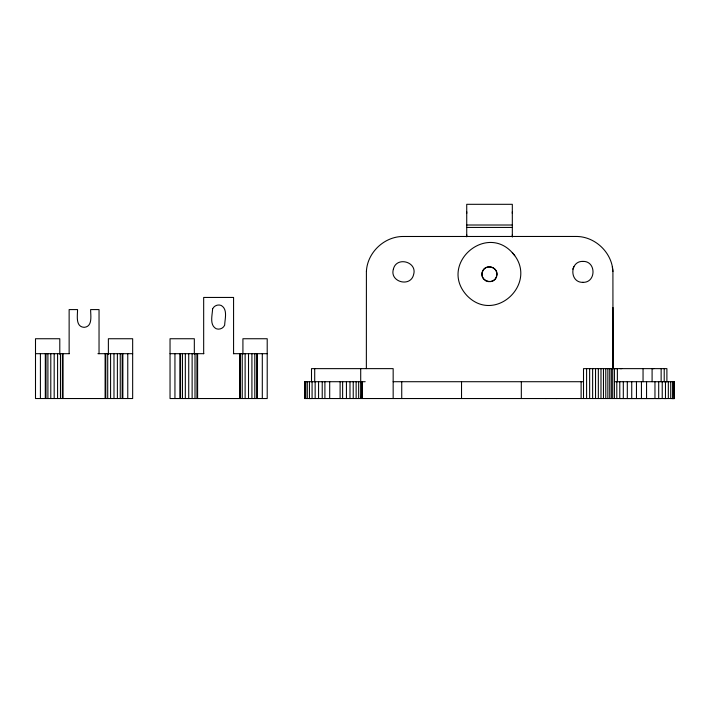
<?xml version="1.0" encoding="UTF-8"?>
<svg xmlns="http://www.w3.org/2000/svg" width="710" height="710" viewBox="0 0 710 710"><rect width="100%" height="100%" fill="white"/><g stroke="black" fill="none" stroke-linecap="round" stroke-linejoin="round"><path stroke-width="1.06" d="M366.36 368.632L366.404 271.513M393.162 398.532L393.162 368.632L311.504 368.641L311.504 381.714M401.736 398.532L401.736 381.714M461.527 398.532L461.527 381.714M466.727 236.457L466.727 234.797M466.727 213.435L466.727 211.784M512.327 236.457L512.327 234.797M512.318 213.435L512.318 211.784M521.326 398.532L521.326 381.714M581.117 398.532L581.117 381.714M583.514 398.532L583.514 368.632L666.894 368.632L666.894 381.714L664.214 381.714L664.214 368.632M366.404 271.522C367.23 252.432 384.58 236.119 403.697 236.492L575.606 236.465C594.731 236.084 612.082 252.369 612.916 271.486L612.978 368.632M582.919 261.404C569.482 260.889 569.482 282.837 582.919 282.332M572.81 269.161L573.857 266.632M582.919 282.332C596.365 282.846 596.365 260.889 582.919 261.404M663.868 398.532L666.335 398.532M512.292 252.645C539.556 282.465 495.092 325.118 466.834 295.458C437.493 263.357 488.693 220.366 514.741 255.706M674.26 398.523L671.749 398.532L674.491 398.532L674.26 381.705L674.491 398.532L304.581 398.532L304.759 381.714M466.727 225.008L512.318 225.008M466.727 227.44L512.318 227.44M35.5 353.686L69.323 353.686M97.909 353.686L132.663 353.686M170.036 353.686L203.859 353.686M233.386 353.686L267.208 353.686M653.999 368.632L652.091 368.632L652.091 381.714M365.188 381.714L304.581 381.714L304.59 398.532M393.162 381.714L583.514 381.714M614.425 381.714L674.5 381.714M311.504 398.532L309.453 398.532L309.436 381.714M545.431 398.532L546.203 398.532M556.241 398.532L557.013 398.532M620.078 398.532L654.105 398.523M655.534 398.532L661.241 398.532M620.078 368.632L621.827 368.632M612.322 266.836L612.908 271.486M612.952 307.465L613.085 368.632M673.852 381.714L673.852 398.532M672.583 381.714L672.583 398.532M670.728 381.714L670.728 398.532M668.332 381.714L668.332 398.532M665.474 381.714L665.474 398.532M662.226 381.714L662.226 398.532M661.134 368.632L661.134 381.714M658.694 381.714L658.694 398.532M654.966 381.714L654.966 398.532M646.553 381.714L646.553 398.532M643.047 368.632L643.047 381.714M641.441 381.714L641.441 398.532M636.462 381.714L636.462 398.532M631.731 381.714L631.731 398.532M627.312 381.714L627.312 398.532M623.309 381.714L623.309 398.532M619.777 381.714L619.777 398.532M617.363 381.714L617.363 368.632L614.425 368.632L614.425 398.532M616.804 381.714L616.804 398.532M612.694 368.632L612.694 398.532M611.346 368.632L611.346 398.532M609.73 368.632L609.73 398.532M607.866 368.632L607.866 398.532M605.772 368.632L605.772 398.532M603.473 368.632L603.473 398.532M600.988 368.632L600.988 398.532M598.335 368.632L598.335 398.532M595.539 368.632L595.539 398.532M592.637 368.632L592.637 398.532M589.637 368.632L589.646 398.532M586.593 368.632L586.593 398.532M512.327 237.06L512.318 204.311L466.727 204.311L466.727 236.82M360.778 381.714L360.778 398.532M360.707 368.632L360.707 381.714M358.665 381.714L358.665 398.532M356.136 381.714L356.136 398.532M353.234 381.714L353.234 398.532M349.986 381.714L349.986 398.532M346.436 381.714L346.436 398.532M342.628 381.714L342.628 398.532M340.108 381.714L340.108 398.532M329.688 381.714L329.688 398.532M324.905 381.714L324.905 398.532M322.225 381.714L322.225 398.532M318.568 381.714L318.568 398.532M315.16 381.714L315.16 398.532M314.707 368.632L314.707 381.714M312.08 381.714L312.08 398.532M307.297 381.714L307.297 398.532M305.717 381.714L305.717 398.532M304.821 381.714L304.821 398.532M262.301 353.686L262.301 398.532M257.393 353.686L257.393 398.532M256.718 353.686L256.718 398.532M254.801 353.686L254.801 398.532M251.917 353.686L251.917 398.532M248.518 353.686L248.518 398.532M245.127 353.686L245.127 398.532M242.918 354.237L242.918 338.741L267.208 338.741L267.208 398.532L170.036 398.532L170.036 338.741L194.327 338.741L194.327 354.237M242.243 353.686L242.243 398.532M240.317 353.686L240.317 398.532M239.643 353.686L239.643 398.532M233.572 353.686L233.572 297.446L203.672 297.446L203.672 353.686M197.602 353.686L197.602 398.532M196.927 353.686L196.927 398.532M195.001 353.686L195.001 398.532M192.126 353.686L192.126 398.532M188.727 353.686L188.727 398.532M185.328 353.686L185.328 398.532M182.452 353.686L182.452 398.532M180.526 353.686L180.526 398.532M179.852 353.686L179.852 398.532M174.944 353.686L174.944 398.532M127.764 353.686L127.764 398.532M122.857 353.686L122.857 398.532M122.182 353.686L122.182 398.532M120.256 353.686L120.256 398.532M117.381 353.686L117.381 398.532M113.982 353.686L113.982 398.532M110.582 353.686L110.582 398.532M108.373 354.237L108.373 338.741L132.663 338.741L132.663 398.532L35.5 398.532L35.5 338.741L59.791 338.741L59.791 354.237M107.707 353.686L107.707 398.532M105.781 353.686L105.781 398.532M105.107 353.686L105.107 398.532M99.036 353.686L99.036 309.587L90.623 309.587C90.561 315.462 92.939 326.733 84.082 327.345C75.233 326.733 77.603 315.462 77.541 309.587L69.136 309.587L69.136 353.686M63.066 353.686L63.066 398.532M62.382 353.686L62.382 398.532M60.465 353.686L60.465 398.532M57.581 353.686L57.581 398.532M54.182 353.686L54.182 398.532M50.792 353.686L50.792 398.532M47.907 353.686L47.907 398.532M45.99 353.686L45.99 398.532M45.307 353.686L45.307 398.532M40.408 353.686L40.408 398.532M362.455 381.714L362.446 398.532L361.399 381.714L361.399 398.532L361.843 381.714L362.455 381.714M393.384 269.161C389.417 282.012 410.62 287.692 413.602 274.575C417.569 261.724 396.375 256.044 393.384 269.161M482.232 272.294C479.401 281.471 494.542 285.535 496.672 276.163C499.512 266.987 484.371 262.931 482.232 272.294M212.583 308.957C212.361 315.267 209.29 324.896 216.124 328.712C219.39 329.99 223.26 328.393 224.662 325.171C224.884 318.861 227.954 309.232 221.129 305.415C217.855 304.137 213.994 305.735 212.583 308.957M485.72 280.698A7.473 7.473 0 0 0 496.929 274.229A7.473 7.473 0 0 0 485.72 267.759A7.473 7.473 0 0 0 485.72 280.698"/></g></svg>
